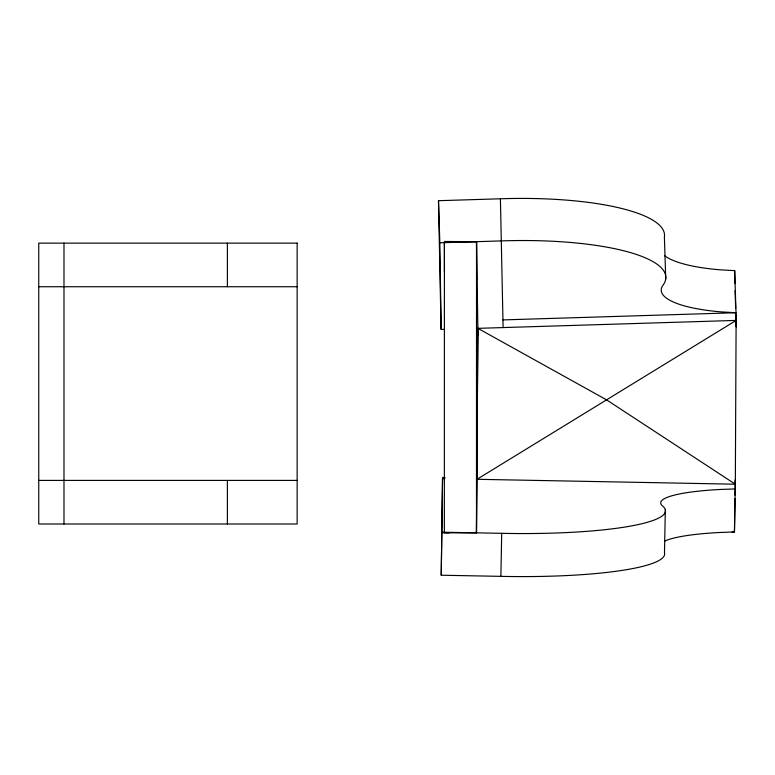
<?xml version="1.0" encoding="UTF-8"?>
<svg xmlns="http://www.w3.org/2000/svg" width="775" height="775" viewBox="0 0 775 775"><rect width="100%" height="100%" fill="white"/><g stroke="black" fill="none" stroke-linecap="round" stroke-linejoin="round"><path stroke-width="1.16" d="M444.404 241.471L476.528 241.674L476.47 532.842L444.356 532.842L444.404 241.664L476.528 241.674L477.981 334.839L477.836 330.382M735.31 483.067L735.33 484.201L606.563 399.852L477.884 328.348L476.47 532.842L477.884 328.348L736.153 320.414L736.124 319.271L735.33 484.201L476.983 479.299L476.935 453.966M665.318 509.747L664.495 552.778A160.88 25.536 1.1 0 1 500.882 576.358L441.237 575.224L442.554 477.487L444.927 477.555M441.237 575.224L442.554 477.507M664.776 541.086A99.927 15.868 1.1 0 1 719.781 532.493L734.458 531.97L735.33 479.832M500.882 576.358L501.706 533.326A160.88 25.536 1.1 0 0 662.528 505.93A99.927 15.868 1.1 0 1 720.614 489.451L735.281 488.938M735.01 498.732L734.458 531.97L732.046 531.921M735.078 495.109L735.368 479.832M476.983 479.299L736.153 320.414L735.998 319.097M444.618 329.375L441.188 329.482L441.043 328.164L438.495 200.696L500.408 198.787A160.88 41.346 -1.8 0 1 664.398 236.966L665.735 279.068M441.188 329.482L439.832 242.798L501.754 240.899A160.88 41.346 -1.8 0 1 663.003 285.239A99.927 25.682 -1.8 0 0 721.351 311.908L736.027 312.742L736.25 326.895L735.853 314.369M502.985 319.91L736.027 312.742L734.69 270.64L720.004 269.807A99.927 25.682 -1.8 0 1 664.863 255.886M38.75 286.731L297.145 286.731M38.75 480.403L297.145 480.403M442.573 478.65L444.947 478.688M442.06 532.192L501.706 533.326M442.05 532.706L448.938 532.842M735.097 290.702L735.659 308.45M500.408 198.787L503.111 327.573M438.495 200.696L439.832 242.798M734.69 270.64L734.894 283.611M476.528 241.674L476.596 280.269M444.404 242.682L444.463 271.822M227.375 243.137L227.375 286.731M227.375 480.403L227.375 523.997M63.986 243.137L63.986 523.997M297.145 243.137L38.75 243.137L38.75 523.997L297.145 523.997L297.145 243.137"/></g></svg>
